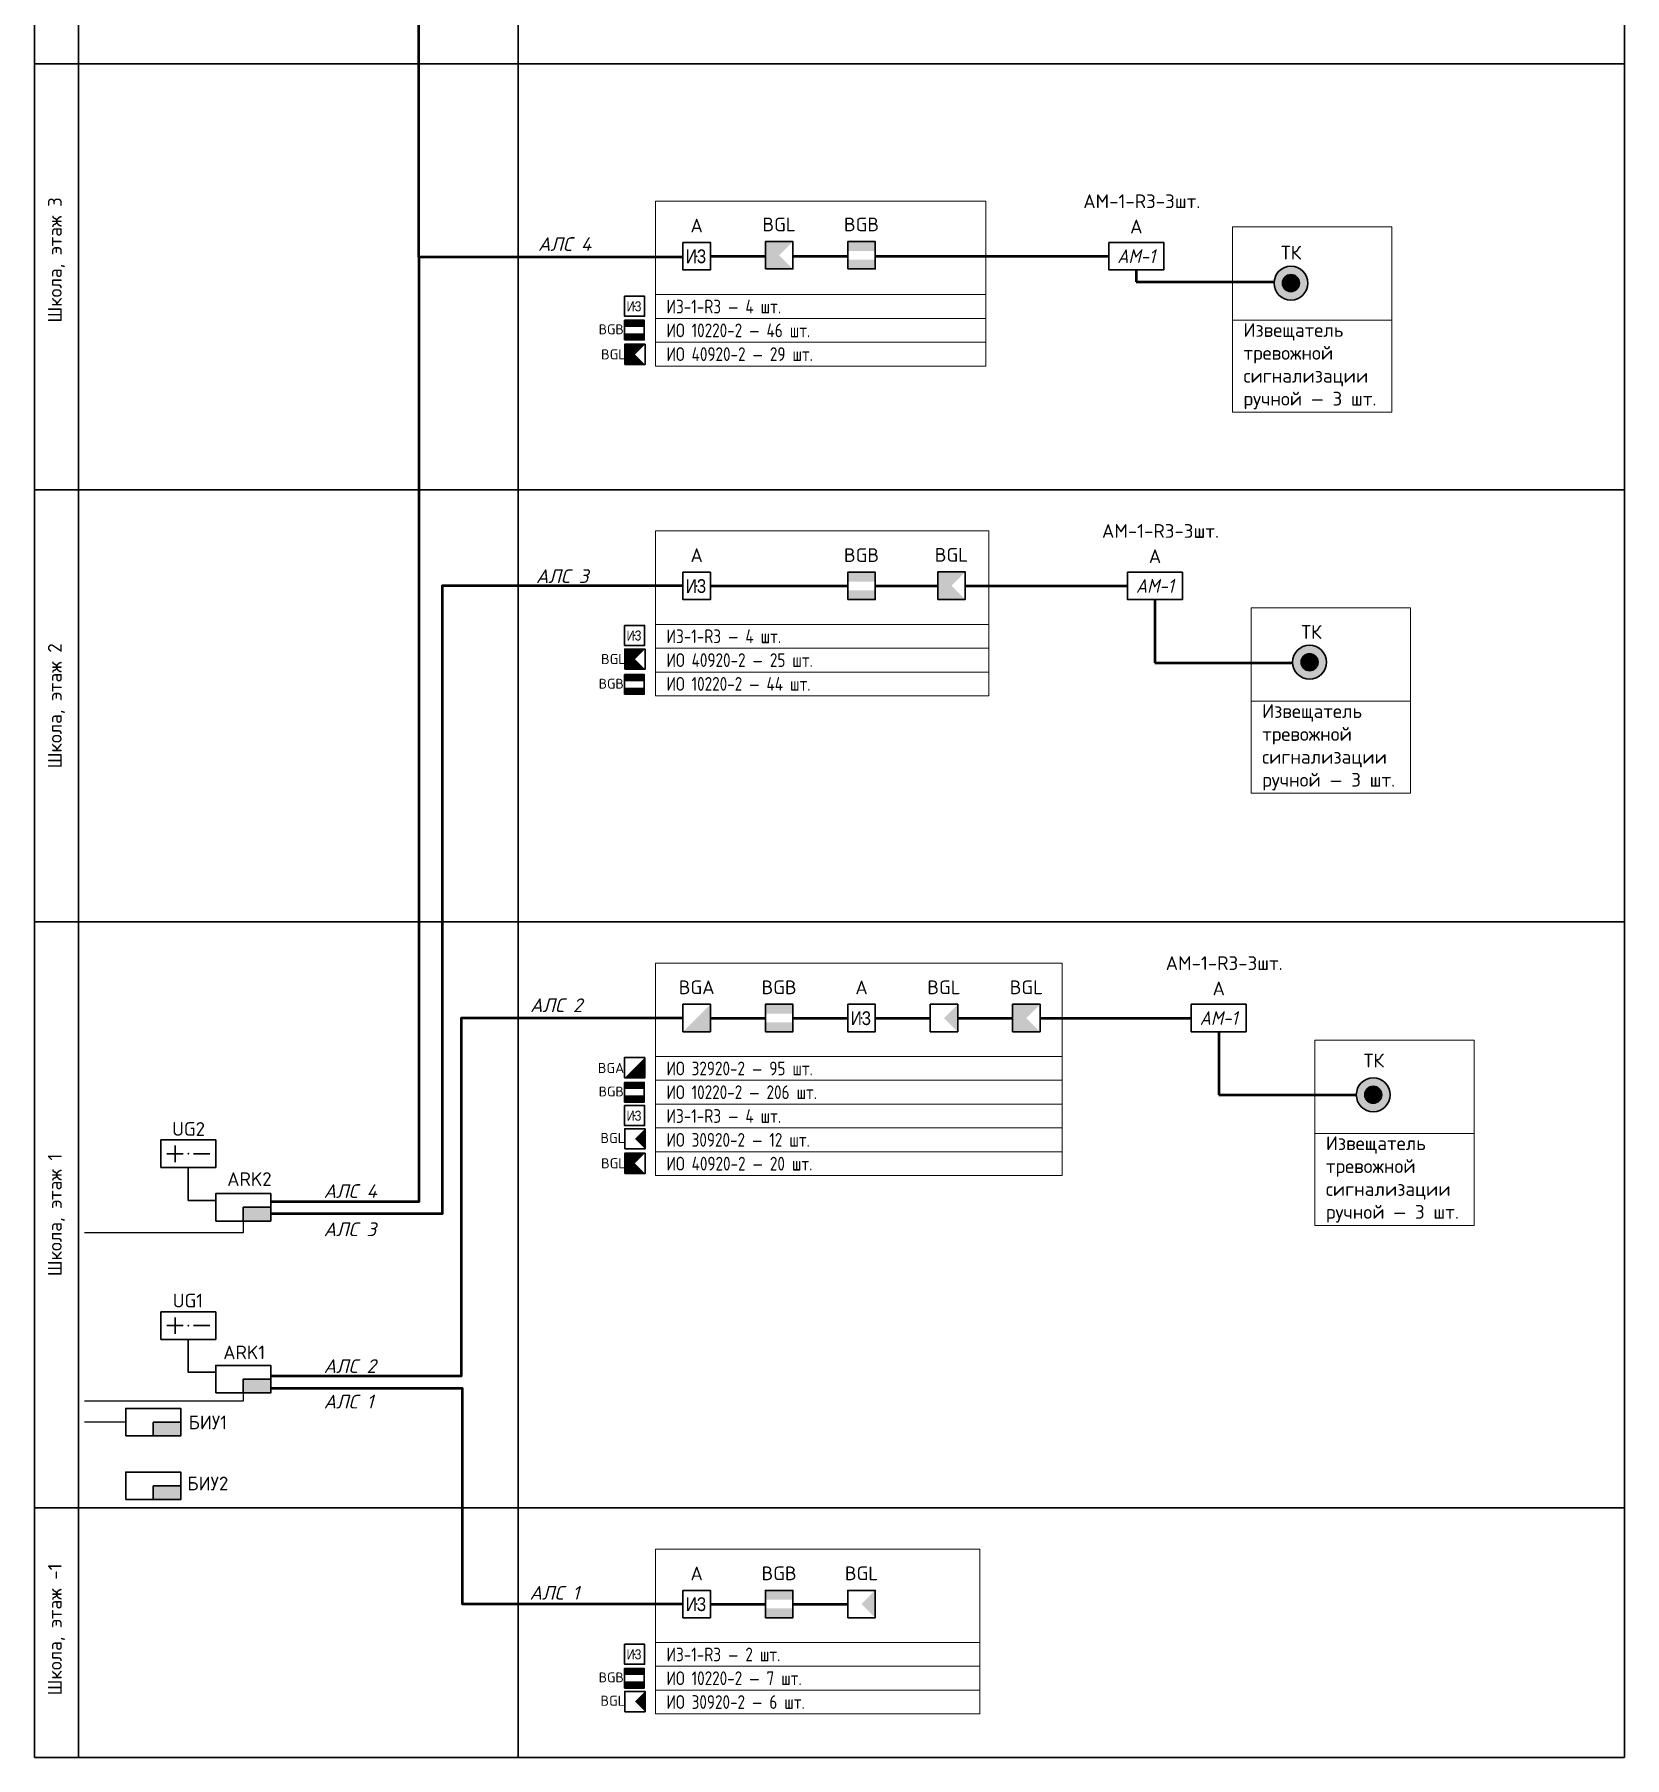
# Model space of a CAD drawing. Header units: millimetres. Extents: x 11019 to 672023, y -45952 to 891139.
# Drawn here: x 32182 to 61116, y -14095 to 17269 of the extents above; entities that cross this region are included whole.
import ezdxf
from ezdxf.enums import TextEntityAlignment as Align

# ---------------------------------------------------------------- set-up
doc = ezdxf.new("R2010")
doc.units = ezdxf.units.MM
for name, color, linetype in [('!!ВОК', 30, 'Continuous'), ('ODG - ПС', 1, 'Continuous'), ('ODG - Текст', 7, 'Continuous'), ('RC-Позиционные_обозначения', 7, 'Continuous')]:
    doc.layers.add(name, color=color, linetype=linetype)
doc.layers.add('ODG - СОТС', color=7, linetype='Continuous', true_color=0xff5800)
for name, color, linetype, lineweight in [('RC-Извещатели_охранные', 5, 'Continuous', 30), ('RC-Источники_электропитания', 3, 'Continuous', 30), ('RC-Линии_связи-Питание_12-24В', 3, 'Continuous', 30), ('RC-Приборы_управления_и_блоки_индикации', 1, 'Continuous', 30), ('RC-Прочее_оборудование', 1, 'Continuous', 30), ('RC-Таблицы', 7, 'Continuous', 0), ('текст', 7, 'Continuous', 13)]:
    doc.layers.add(name, color=color, linetype=linetype, lineweight=lineweight)
doc.styles.add('DEN', font='isocpeur.ttf', dxfattribs={"height": 300})
doc.styles.add('ISOCPEUR', font='isocpeui.ttf', dxfattribs={"height": 250})
doc.styles.add('KOSTY_STYLE', font='isocpeur.ttf')
doc.styles.add('OlympDesign', font='isocpeur.ttf', dxfattribs={"width": 0.8, "oblique": 10, "height": 250})
doc.styles.add('RubezhCAD', font='isocpeur.ttf', dxfattribs={"width": 0.8})
doc.styles.get("Standard").update_dxf_attribs({"font": 'arial.ttf'})
doc.linetypes.add('ограждение1', pattern='A,0.25,-0.1,[133,ltypeshp.shx,S=0.1,R=0,X=-0.1,Y=0],-0.1,1', length=1.45)

# ---------------------------------------------------------------- blocks, each defined once
blk = doc.blocks.new('*T2697')
at = {"layer": 'RC-Таблицы', "color": 0, "linetype": 'ByBlock', "lineweight": 5, "ltscale": 100, "transparency": 16777216}
for p, q in [((0, 0), (6011, 0)), ((0, 0), (0, -3000)), ((6011, 0), (6011, -3000)), ((0, -1700), (6011, -1700)), ((0, -2133), (6011, -2133)), ((0, -2567), (6011, -2567)), ((0, -3000), (6011, -3000))]:
    blk.add_line(p, q, dxfattribs=at)
at = {"layer": 'RC-Таблицы', "color": 0, "lineweight": 30, "ltscale": 100, "transparency": 16777216, "char_height": 250, "width": 5611.07, "attachment_point": 4, "style": 'RubezhCAD'}
for s, insert in [('ИЗ-1-R3 — 4 шт.', (200, -1917)), ('ИО 10220-2 — {\\C3;46 шт.}', (200, -2350)), ('ИО 40920-2 — 29{\\C32;\\c2648525; шт.}', (200, -2783))]:
    blk.add_mtext(s, dxfattribs=dict(at, insert=insert))
blk = doc.blocks.new('*T2698')
at = {"layer": 'RC-Таблицы', "color": 0, "linetype": 'ByBlock', "lineweight": 5, "ltscale": 100, "transparency": 16777216}
for p, q in [((0, 0), (7400, 0)), ((0, 0), (0, -3867)), ((7400, 0), (7400, -3867)), ((0, -1700), (7400, -1700)), ((0, -2133), (7400, -2133)), ((0, -2567), (7400, -2567)), ((0, -3000), (7400, -3000)), ((0, -3433), (7400, -3433)), ((0, -3867), (7400, -3867))]:
    blk.add_line(p, q, dxfattribs=at)
at = {"layer": 'RC-Таблицы', "color": 0, "lineweight": 30, "ltscale": 100, "transparency": 16777216, "char_height": 250, "width": 7000, "attachment_point": 4, "style": 'RubezhCAD'}
for s, insert in [('ИО 32920-2 —{\\C1; 95 шт.}', (200, -1917)), ('ИО 10220-2 — {\\C3;206 шт.}', (200, -2350)), ('ИЗ-1-R3 — 4 шт.', (200, -2783)), ('ИО 30920-2 — {\\C2;12 шт.}', (200, -3217)), ('ИО 40920-2 — {\\C30;\\c2254834;20 шт.}', (200, -3650))]:
    blk.add_mtext(s, dxfattribs=dict(at, insert=insert))
blk = doc.blocks.new('*T2699')
at = {"layer": 'RC-Таблицы', "color": 0, "linetype": 'ByBlock', "lineweight": 5, "ltscale": 100, "transparency": 16777216}
for p, q in [((0, 0), (5900, 0)), ((0, 0), (0, -3000)), ((5900, 0), (5900, -3000)), ((0, -1700), (5900, -1700)), ((0, -2133), (5900, -2133)), ((0, -2567), (5900, -2567)), ((0, -3000), (5900, -3000))]:
    blk.add_line(p, q, dxfattribs=at)
at = {"layer": 'RC-Таблицы', "color": 0, "lineweight": 30, "ltscale": 100, "transparency": 16777216, "char_height": 250, "width": 5500, "attachment_point": 4, "style": 'RubezhCAD'}
for s, insert in [('ИЗ-1-R3 — 2 шт.', (200, -1917)), ('ИО 10220-2 — {\\C3;7 шт.}', (200, -2350)), ('ИО 30920-2 — {\\C2;6 шт.}', (200, -2783))]:
    blk.add_mtext(s, dxfattribs=dict(at, insert=insert))
blk = doc.blocks.new('*T2700')
at = {"layer": 'RC-Таблицы', "color": 0, "linetype": 'ByBlock', "lineweight": 5, "ltscale": 100, "transparency": 16777216}
for p, q in [((0, 0), (6068, 0)), ((0, 0), (0, -3000)), ((6068, 0), (6068, -3000)), ((0, -1700), (6068, -1700)), ((0, -2133), (6068, -2133)), ((0, -2567), (6068, -2567)), ((0, -3000), (6068, -3000))]:
    blk.add_line(p, q, dxfattribs=at)
at = {"layer": 'RC-Таблицы', "color": 0, "lineweight": 30, "ltscale": 100, "transparency": 16777216, "char_height": 250, "width": 5668.3, "attachment_point": 4, "style": 'RubezhCAD'}
for s, insert in [('ИЗ-1-R3 — 4 шт.', (200, -1917)), ('ИО 40920-2 — {\\C32;\\c2648525;25 шт.}', (200, -2350)), ('ИО 10220-2 —{\\C3; 44 шт.}', (200, -2783))]:
    blk.add_mtext(s, dxfattribs=dict(at, insert=insert))
blk = doc.blocks.new('RC-UGO-PPK-01')
blk.add_wipeout([(5, -2.5), (5, 2.5), (-5, 2.5), (-5, -2.5)]).dxf.layer = 'RC-Приборы_управления_и_блоки_индикации'
blk.add_wipeout([(-5, -2.5), (-5, 2.5), (5, 2.5), (5, -2.5)]).dxf.layer = 'RC-Приборы_управления_и_блоки_индикации'
at = {"layer": 'RC-Приборы_управления_и_блоки_индикации'}
h = blk.add_hatch(color=256, dxfattribs=at)
h.dxf.hatch_style = 1
h.paths.add_polyline_path([(5, -2.5), (5, 0), (0, 0), (0, -2.5)])
blk.add_lwpolyline([(-5, -2.5), (5, -2.5), (5, 2.5), (-5, 2.5)], close=True, dxfattribs=at)
for points in [[(5, 0), (0, 0), (0, -2.5)], [(0, 0), (5, 0)]]:
    blk.add_lwpolyline(points, dxfattribs=at)
blk.add_attdef('PSTN', text='', height=1.5, dxfattribs=at).set_placement((5, 2.5), align=Align.BOTTOM_CENTER)
blk = doc.blocks.new('RC-UGO-IZ-01')
blk.add_wipeout([(-2.5, -2.5), (-2.5, 2.5), (2.5, 2.5), (2.5, -2.5)]).dxf.layer = 'RC-Прочее_оборудование'
at = {"layer": 'RC-Прочее_оборудование'}
blk.add_lwpolyline([(-2.5, 2.5), (-2.5, -2.5), (2.5, -2.5), (2.5, 2.5), (-2.5, 2.5)], dxfattribs=at)
blk.add_point((0, 0), dxfattribs=at)
at = {"layer": 'RC-Прочее_оборудование', "width": 0.8}
blk.add_text('ИЗ', height=2.5, dxfattribs=at).set_placement((-1.97, -1.27))
at = {"layer": 'RC-Прочее_оборудование'}
blk.add_attdef('PSTN', text='', height=2.5, dxfattribs=at).set_placement((5.66, 2.58), align=Align.BOTTOM_CENTER)
blk = doc.blocks.new('*T2701')
at = {"layer": 'RC-Таблицы', "color": 0, "linetype": 'ByBlock', "lineweight": 5, "ltscale": 100, "transparency": 16777216}
for p, q in [((0, 0), (2900, 0)), ((0, 0), (0, -3375)), ((2900, 0), (2900, -3375)), ((0, -1700), (2900, -1700)), ((0, -3375), (2900, -3375))]:
    blk.add_line(p, q, dxfattribs=at)
at = {"layer": 'RC-Таблицы', "color": 0, "lineweight": 30, "ltscale": 100, "transparency": 16777216, "insert": (200, -2537.5), "char_height": 250, "width": 2500, "attachment_point": 4, "style": 'KOSTY_STYLE'}
blk.add_mtext('Извещатель тревожной сигнализации ручной — 3 шт.', dxfattribs=at)
blk = doc.blocks.new('*T2702')
at = {"layer": 'RC-Таблицы', "color": 0, "linetype": 'ByBlock', "lineweight": 5, "ltscale": 100, "transparency": 16777216}
for p, q in [((0, 0), (2900, 0)), ((0, 0), (0, -3375)), ((2900, 0), (2900, -3375)), ((0, -1700), (2900, -1700)), ((0, -3375), (2900, -3375))]:
    blk.add_line(p, q, dxfattribs=at)
at = {"layer": 'RC-Таблицы', "color": 0, "lineweight": 30, "ltscale": 100, "transparency": 16777216, "insert": (200, -2537.5), "char_height": 250, "width": 2500, "attachment_point": 4, "style": 'KOSTY_STYLE'}
blk.add_mtext('Извещатель тревожной сигнализации ручной — 3 шт.', dxfattribs=at)
blk = doc.blocks.new('*T2703')
at = {"layer": 'RC-Таблицы', "color": 0, "linetype": 'ByBlock', "lineweight": 5, "ltscale": 100, "transparency": 16777216}
for p, q in [((0, 0), (2900, 0)), ((0, 0), (0, -3375)), ((2900, 0), (2900, -3375)), ((0, -1700), (2900, -1700)), ((0, -3375), (2900, -3375))]:
    blk.add_line(p, q, dxfattribs=at)
at = {"layer": 'RC-Таблицы', "color": 0, "lineweight": 30, "ltscale": 100, "transparency": 16777216, "insert": (200, -2537.5), "char_height": 250, "width": 2500, "attachment_point": 4, "style": 'KOSTY_STYLE'}
blk.add_mtext('Извещатель тревожной сигнализации ручной — 3 шт.', dxfattribs=at)
blk = doc.blocks.new('RC-UGO-IP24-02')
blk.add_wipeout([(5, -2.5), (5, 2.5), (-5, 2.5), (-5, -2.5)])
blk.add_wipeout([(-5, -2.5), (-5, 2.5), (5, 2.5), (5, -2.5)])
blk.add_lwpolyline([(-5, -2.5), (5, -2.5), (5, 2.5), (-5, 2.5)], close=True)
for points in [[(-3.94, 0), (-0.94, 0)], [(-2.37, -1.52), (-2.37, 1.48)], [(0.94, 0), (3.94, 0)]]:
    blk.add_lwpolyline(points)
blk.add_point((0, 0))
blk.add_attdef('PSTN', text='', height=2.5).set_placement((6.11, 2.42), align=Align.BOTTOM_CENTER)
blk = doc.blocks.new('RC-UGO-IOPPA-01')
blk.add_wipeout([(2.5, -2.5), (2.5, 2.5), (-2.5, 2.5), (-2.5, -2.5)]).dxf.layer = 'RC-Извещатели_охранные'
blk.add_wipeout([(-2.5, -2.5), (-2.5, 2.5), (2.5, 2.5), (2.5, -2.5)]).dxf.layer = 'RC-Извещатели_охранные'
at = {"layer": 'RC-Извещатели_охранные'}
h = blk.add_hatch(color=256, dxfattribs=at)
h.dxf.hatch_style = 1
h.paths.add_polyline_path([(2.5, -2.5), (2.5, 2.5), (0, 0)])
blk.add_lwpolyline([(-2.5, -2.5), (2.5, -2.5), (2.5, 2.5), (-2.5, 2.5)], close=True, dxfattribs=at)
blk.add_attdef('PSTN', text='', height=2.5, dxfattribs=at).set_placement((0.98, 2.6), align=Align.BOTTOM_LEFT)
blk = doc.blocks.new('RC-UGO-IOZ-02')
blk.add_wipeout([(2.5, -2.5), (2.5, 2.5), (-2.5, 2.5), (-2.5, -2.5)]).dxf.layer = 'RC-Извещатели_охранные'
blk.add_wipeout([(-2.5, -2.5), (-2.5, 2.5), (2.5, 2.5), (2.5, -2.5)]).dxf.layer = 'RC-Извещатели_охранные'
at = {"layer": 'RC-Извещатели_охранные'}
h = blk.add_hatch(color=256, dxfattribs=at)
h.dxf.hatch_style = 1
h.paths.add_polyline_path([(2.5, -2.5), (2.5, 2.5), (0, 0), (-2.5, -2.5)])
blk.add_lwpolyline([(-2.5, -2.5), (2.5, -2.5), (2.5, 2.5), (-2.5, 2.5)], close=True, dxfattribs=at)
at = {"layer": 'RC-Извещатели_охранные', "color": 7, "style": 'RubezhCAD', "width": 0.8}
blk.add_attdef('PSTN', text='', height=2.5, dxfattribs=at).set_placement((0.98, 2.6), align=Align.BOTTOM_LEFT)
blk = doc.blocks.new('RC-UGO-IOM-02')
at = {"layer": 'RC-Извещатели_охранные'}
blk.add_point((0, 0), dxfattribs=at)
blk.add_wipeout([(2.5, -2.5), (2.5, 2.5), (-2.5, 2.5), (-2.5, -2.5)]).dxf.layer = 'RC-Извещатели_охранные'
blk.add_wipeout([(-2.5, -2.5), (-2.5, 2.5), (2.5, 2.5), (2.5, -2.5)]).dxf.layer = 'RC-Извещатели_охранные'
h = blk.add_hatch(color=256, dxfattribs=at)
h.dxf.hatch_style = 1
h.paths.add_polyline_path([(2.5, 0.8), (2.5, 2.51), (-2.5, 2.5), (-2.5, 0.8)])
h = blk.add_hatch(color=256, dxfattribs=at)
h.dxf.hatch_style = 1
h.paths.add_polyline_path([(2.5, -2.5), (2.5, -0.79), (-2.5, -0.8), (-2.5, -2.5)])
blk.add_lwpolyline([(-2.5, -2.5), (2.5, -2.5), (2.5, 2.5), (-2.5, 2.5)], close=True, dxfattribs=at)
blk.add_attdef('PSTN', text='', height=2.5, dxfattribs=at).set_placement((0.98, 2.6), align=Align.BOTTOM_LEFT)
blk = doc.blocks.new('RC-UGO-IOPO-02')
blk.add_wipeout([(2.5, -2.5), (2.5, 2.5), (-2.5, 2.5), (-2.5, -2.5)])
blk.add_wipeout([(-2.5, -2.5), (-2.5, 2.5), (2.5, 2.5), (2.5, -2.5)])
h = blk.add_hatch(color=256)
h.dxf.hatch_style = 1
h.paths.add_polyline_path([(2.5, -2.5), (0, 0), (2.5, 2.5), (-2.5, 2.5), (-2.5, -2.5)])
blk.add_lwpolyline([(-2.5, -2.5), (2.5, -2.5), (2.5, 2.5), (-2.5, 2.5)], close=True)
blk.add_attdef('PSTN', text='', height=2.5).set_placement((0.98, 2.6), align=Align.BOTTOM_LEFT)
blk = doc.blocks.new('*U36')
at = {"layer": 'ODG - ПС'}
h = blk.add_hatch(color=20, dxfattribs=at)
h.dxf.hatch_style = 1
h.set_gradient(color1=(255, 88, 0), color2=(255, 96, 10), one_color=1, tint=0.52, name='CYLINDER')
h.paths.add_polyline_path([(75, 0, 1), (-75, 0, 1)])
at = {"layer": 'ODG - СОТС', "lineweight": 30}
h = blk.add_hatch(color=7, dxfattribs=at)
h.dxf.hatch_style = 1
h.set_gradient(color1=(255, 255, 255), one_color=1, tint=1, name='INVCYLINDER')
h.paths.add_polyline_path([(-150, 0, 1), (150, 0, 1)])
h.paths.add_polyline_path([(75, 0, -1), (-75, 0, -1)], flags=16)
for radius in [150, 75]:
    blk.add_circle((0, 0), radius, dxfattribs=at)
at = {"layer": 'ODG - Текст', "style": 'OlympDesign', "oblique": 15, "width": 0.8}
blk.add_attdef('НОМЕР', text='', height=250, dxfattribs=at).set_placement((0, 325), align=Align.MIDDLE_CENTER)
blk = doc.blocks.new('*U37')
at = {"layer": 'ODG - ПС'}
h = blk.add_hatch(color=20, dxfattribs=at)
h.dxf.hatch_style = 1
h.set_gradient(color1=(255, 88, 0), color2=(255, 96, 10), one_color=1, tint=0.52, name='CYLINDER')
h.paths.add_polyline_path([(75, 0, 1), (-75, 0, 1)])
at = {"layer": 'ODG - СОТС', "lineweight": 30}
h = blk.add_hatch(color=7, dxfattribs=at)
h.dxf.hatch_style = 1
h.set_gradient(color1=(255, 255, 255), one_color=1, tint=1, name='INVCYLINDER')
h.paths.add_polyline_path([(-150, 0, 1), (150, 0, 1)])
h.paths.add_polyline_path([(75, 0, -1), (-75, 0, -1)], flags=16)
for radius in [150, 75]:
    blk.add_circle((0, 0), radius, dxfattribs=at)
at = {"layer": 'ODG - Текст', "style": 'OlympDesign', "oblique": 15, "width": 0.8}
blk.add_attdef('НОМЕР', text='', height=250, dxfattribs=at).set_placement((0, 325), align=Align.MIDDLE_CENTER)
blk = doc.blocks.new('*U38')
at = {"layer": 'ODG - ПС'}
h = blk.add_hatch(color=20, dxfattribs=at)
h.dxf.hatch_style = 1
h.set_gradient(color1=(255, 88, 0), color2=(255, 96, 10), one_color=1, tint=0.52, name='CYLINDER')
h.paths.add_polyline_path([(75, 0, 1), (-75, 0, 1)])
at = {"layer": 'ODG - СОТС', "lineweight": 30}
h = blk.add_hatch(color=7, dxfattribs=at)
h.dxf.hatch_style = 1
h.set_gradient(color1=(255, 255, 255), one_color=1, tint=1, name='INVCYLINDER')
h.paths.add_polyline_path([(-150, 0, 1), (150, 0, 1)])
h.paths.add_polyline_path([(75, 0, -1), (-75, 0, -1)], flags=16)
for radius in [150, 75]:
    blk.add_circle((0, 0), radius, dxfattribs=at)
at = {"layer": 'ODG - Текст', "style": 'OlympDesign', "oblique": 15, "width": 0.8}
blk.add_attdef('НОМЕР', text='', height=250, dxfattribs=at).set_placement((0, 325), align=Align.MIDDLE_CENTER)
blk = doc.blocks.new('RC-UGO-AM-01')
blk.add_wipeout([(-4.99, 2.5), (4.99, 2.5), (4.99, -2.5), (-4.99, -2.49)])
blk.add_point((0, 0))
blk.add_wipeout([(4.99, 2.5), (4.99, -2.5), (-4.99, -2.5), (-4.99, 2.5)])
blk.add_wipeout([(-4.99, -2.5), (-4.99, 2.5), (4.99, 2.5), (4.99, -2.5)])
blk.add_lwpolyline([(-4.99, 2.5), (4.99, 2.5), (4.99, -2.5), (-4.99, -2.5), (-4.99, 2.5)], close=True)
blk.add_lwpolyline([(-4.99, 2.5), (-4.99, 2.5)])
blk.add_lwpolyline([(-4.99, 2.5), (-4.99, 2.5)])
at = {"ltscale": 100, "style": 'ISOCPEUR', "width": 0.9}
blk.add_text('АМ-1', height=2.5, dxfattribs=at).set_placement((0, 0), align=Align.MIDDLE)
blk.add_attdef('PSTN', text='', height=2.5).set_placement((2.32, 2.4), align=Align.BOTTOM_LEFT)

msp = doc.modelspace()

# ---------------------------------------------------------------- linework, layer by layer
at = {"layer": '!!ВОК', "color": 3, "linetype": 'ограждение1', "lineweight": 50, "ltscale": 500}
for p, q in [((44232, 13233), (52232, 13233)), ((52232, 13233), (52232, 12768)), ((52232, 12768), (54732, 12768))]:
    msp.add_line(p, q, dxfattribs=at)
at = {"layer": '!!ВОК', "color": 6, "linetype": 'ограждение1', "lineweight": 50, "ltscale": 500}
for p, q in [((44232, 7231), (50232, 7231)), ((50232, 7231), (52073, 7233)), ((52572, 7231), (52572, 5831)), ((52572, 5831), (55072, 5831))]:
    msp.add_line(p, q, dxfattribs=at)
at = {"layer": '!!ВОК', "color": 1, "linetype": 'ограждение1', "lineweight": 50, "ltscale": 500}
for p, q in [((44232, -635), (53732, -635)), ((53732, -635), (53732, -2035)), ((53732, -2035), (56232, -2035))]:
    msp.add_line(p, q, dxfattribs=at)
at = {"layer": '!!ВОК', "color": 5, "linetype": 'ограждение1', "lineweight": 50, "ltscale": 500}
msp.add_line((44232, -11302), (47232, -11302), dxfattribs=at)
at = {"layer": '!!ВОК', "color": 3, "linetype": 'ограждение1', "lineweight": 50, "ltscale": 500}
msp.add_lwpolyline([(39176, 13217), (39176, 28643)], dxfattribs=at)
at = {"layer": 'RC-Линии_связи-Питание_12-24В', "ltscale": 100}
for points in [[(35982, -4079), (35982, -3954), (34982, -3954), (34982, -3354)], [(35982, -7208), (35982, -7083), (34982, -7083), (34982, -6483)]]:
    msp.add_lwpolyline(points, dxfattribs=at)
at = {"layer": 'RC-Таблицы', "lineweight": 30, "ltscale": 30}
for p, q in [((32182, 32116), (32182, -14095)), ((32982, 32116), (32982, -14095)), ((40982, 32116), (40982, -14095)), ((61116, 32116), (61116, -14095)), ((32182, 16737), (61116, 16737)), ((32182, 8981), (61116, 8981)), ((32182, 1115), (61116, 1115)), ((32182, -9552), (61116, -9552)), ((32182, -14095), (61116, -14095))]:
    msp.add_line(p, q, dxfattribs=at)

# ---------------------------------------------------------------- block references
for name, p in [('*T2697', (43482, 14233)), ('*T2703', (53982, 13768)), ('*T2700', (43482, 8231)), ('*T2701', (54322, 6831)), ('*T2698', (43482, 365)), ('*T2702', (55482, -1035)), ('*T2699', (43482, -10302))]:
    msp.add_blockref(name, p)
at = {"color": 5, "lineweight": 30, "xscale": 2.054613688905472, "yscale": 2.054613688905472, "zscale": 2.054613688905472, "rotation": 180}
for name, p in [('*U38', (55046, 12743)), ('*U37', (55385, 5842)), ('*U36', (56544, -2031))]:
    msp.add_blockref(name, p, dxfattribs=at)
at = {"layer": 'RC-Извещатели_охранные', "lineweight": 30, "ltscale": 30}
ref = msp.add_blockref('RC-UGO-IOPPA-01', (43109, -13077), dxfattribs=dict(at, xscale=73.63226959607393, yscale=73.63226959607393, zscale=73.63226959607393))
ref.add_attrib('PSTN', 'BGL', dxfattribs={"layer": 'RC-Позиционные_обозначения', "height": 184.1, "style": 'RubezhCAD'}).set_placement((42705, -13209), align=Align.BOTTOM_CENTER)
at = {"layer": 'RC-Приборы_управления_и_блоки_индикации', "color": 1, "lineweight": 30, "ltscale": 30}
ref = msp.add_blockref('RC-UGO-PPK-01', (34343, -7991), dxfattribs=dict(at, xscale=100, yscale=100, zscale=100))
ref.add_attrib('PSTN', 'БИУ1', dxfattribs={"layer": 'RC-Позиционные_обозначения', "height": 250, "style": 'KOSTY_STYLE'}).set_placement((35337, -7870), align=Align.TOP_CENTER)
at = {"layer": 'RC-Прочее_оборудование', "lineweight": 30, "ltscale": 30, "xscale": 72.78425423949778, "yscale": 72.78425423949778, "zscale": 72.78425423949778}
for p in [(43101, 12322), (43101, 6330), (43101, -2411), (43101, -12215)]:
    msp.add_blockref('RC-UGO-IZ-01', p, dxfattribs=at)

# ---------------------------------------------------------------- texts
at = {"color": 7, "lineweight": 30, "ltscale": 100, "char_height": 250, "width": 1074.44, "attachment_point": 1, "style": 'ISOCPEUR'}
for s, insert in [('{\\C256;АЛС 4}', (41345, 13579)), ('{\\C256;АЛС 3}', (41308, 7534)), ('{\\C256;АЛС 2}', (41201, -277)), ('{\\C256;АЛС 4}', (37445, -3659)), ('{\\C256;АЛС 3}', (37445, -4355)), ('{\\C256;АЛС 2}', (37445, -6845)), ('{\\C256;АЛС 1}', (37445, -7492)), ('{\\C256;АЛС 1}', (41192, -10971))]:
    msp.add_mtext(s, dxfattribs=dict(at, insert=insert))
at = {"layer": 'RC-Таблицы', "lineweight": 30, "ltscale": 30, "char_height": 250, "attachment_point": 5, "rotation": 90, "style": 'KOSTY_STYLE'}
for s, insert, width in [('Школа, этаж 3', (32582, 13165), 8366.67), ('Школа, этаж 2', (32582, 5048), 7866.67), ('Школа, этаж 1', (32582, -4219), 10666.67), ('Школа, этаж -1', (32582, -11764), 7666.67)]:
    msp.add_mtext(s, dxfattribs=dict(at, insert=insert, width=width))
at = {"layer": 'RC-Таблицы', "lineweight": 30, "ltscale": 30, "char_height": 250, "width": 1, "attachment_point": 5, "style": 'KOSTY_STYLE'}
for insert in [(52332, 14233), (52672, 8231), (53832, 365)]:
    msp.add_mtext('АМ-1-R3-3шт.', dxfattribs=dict(at, insert=insert))
at = {"layer": 'текст', "color": 7, "char_height": 250, "width": 511.65, "attachment_point": 5, "style": 'DEN'}
for insert in [(55048, 13297), (55419, 6392), (56553, -1408)]:
    msp.add_mtext('ТК', dxfattribs=dict(at, insert=insert))

# ---------------------------------------------------------------- next in the draw order: linework, layer by layer
at = {"color": 6, "ltscale": 100}
msp.add_lwpolyline([(33843, -7991), (33094, -7991)], dxfattribs=at)

# ---------------------------------------------------------------- next in the draw order: block references
at = {"layer": 'RC-Извещатели_охранные', "lineweight": 30, "ltscale": 30}
ref = msp.add_blockref('RC-UGO-IOPO-02', (45732, 13250), dxfattribs=dict(at, xscale=100, yscale=100, zscale=100))
ref.add_attrib('PSTN', 'BGL', dxfattribs={"layer": 'RC-Позиционные_обозначения', "height": 250, "style": 'RubezhCAD'}).set_placement((45732, 13611), align=Align.BOTTOM_CENTER)
ref = msp.add_blockref('RC-UGO-IOM-02', (47232, 13250), dxfattribs=dict(at, xscale=100, yscale=100, zscale=100))
ref.add_attrib('PSTN', 'BGB', dxfattribs={"layer": 'RC-Позиционные_обозначения', "height": 250, "style": 'RubezhCAD'}).set_placement((47232, 13611), align=Align.BOTTOM_CENTER)
ref = msp.add_blockref('RC-UGO-IOM-02', (47232, 7231), dxfattribs=dict(at, xscale=100, yscale=100, zscale=100))
ref.add_attrib('PSTN', 'BGB', dxfattribs={"layer": 'RC-Позиционные_обозначения', "height": 250, "style": 'RubezhCAD'}).set_placement((47232, 7592), align=Align.BOTTOM_CENTER)
ref = msp.add_blockref('RC-UGO-IOPO-02', (48868, 7237), dxfattribs=dict(at, xscale=100, yscale=100, zscale=100))
ref.add_attrib('PSTN', 'BGL', dxfattribs={"layer": 'RC-Позиционные_обозначения', "height": 250, "style": 'RubezhCAD'}).set_placement((48868, 7597), align=Align.BOTTOM_CENTER)
ref = msp.add_blockref('RC-UGO-IOM-02', (45732, -635), dxfattribs=dict(at, xscale=100, yscale=100, zscale=100))
ref.add_attrib('PSTN', 'BGB', dxfattribs={"layer": 'RC-Позиционные_обозначения', "height": 250, "style": 'RubezhCAD'}).set_placement((45732, -275), align=Align.BOTTOM_CENTER)
ref = msp.add_blockref('RC-UGO-IOPPA-01', (48732, -635), dxfattribs=dict(at, xscale=100, yscale=100, zscale=100))
ref.add_attrib('PSTN', 'BGL', dxfattribs={"layer": 'RC-Позиционные_обозначения', "height": 250, "style": 'RubezhCAD'}).set_placement((48732, -275), align=Align.BOTTOM_CENTER)
ref = msp.add_blockref('RC-UGO-IOPO-02', (50232, -635), dxfattribs=dict(at, xscale=100, yscale=100, zscale=100))
ref.add_attrib('PSTN', 'BGL', dxfattribs={"layer": 'RC-Позиционные_обозначения', "height": 250, "style": 'RubezhCAD'}).set_placement((50232, -275), align=Align.BOTTOM_CENTER)
ref = msp.add_blockref('RC-UGO-IOM-02', (45732, -11302), dxfattribs=dict(at, xscale=100, yscale=100, zscale=100))
ref.add_attrib('PSTN', 'BGB', dxfattribs={"layer": 'RC-Позиционные_обозначения', "height": 250, "style": 'RubezhCAD'}).set_placement((45732, -10942), align=Align.BOTTOM_CENTER)
ref = msp.add_blockref('RC-UGO-IOPPA-01', (47232, -11302), dxfattribs=dict(at, xscale=100, yscale=100, zscale=100))
ref.add_attrib('PSTN', 'BGL', dxfattribs={"layer": 'RC-Позиционные_обозначения', "height": 250, "style": 'RubezhCAD'}).set_placement((47232, -10942), align=Align.BOTTOM_CENTER)
ref = msp.add_blockref('RC-UGO-IOM-02', (43100, -12651), dxfattribs=dict(at, xscale=71.56736746097597, yscale=71.56736746097597, zscale=71.56736746097597))
ref.add_attrib('PSTN', 'BGB', dxfattribs={"layer": 'RC-Позиционные_обозначения', "height": 178.9, "style": 'RubezhCAD'}).set_placement((42678, -12780), align=Align.BOTTOM_CENTER)
at = {"layer": 'RC-Источники_электропитания', "color": 1, "lineweight": 30, "ltscale": 30}
ref = msp.add_blockref('RC-UGO-IP24-02', (34982, -6233), dxfattribs=dict(at, xscale=100, yscale=100, zscale=100))
ref.add_attrib('PSTN', 'UG1', dxfattribs={"layer": 'RC-Позиционные_обозначения', "height": 250, "style": 'KOSTY_STYLE'}).set_placement((34974, -5653), align=Align.TOP_CENTER)
at = {"layer": 'RC-Приборы_управления_и_блоки_индикации', "color": 1, "lineweight": 30, "ltscale": 30}
ref = msp.add_blockref('RC-UGO-PPK-01', (35982, -4079), dxfattribs=dict(at, xscale=100, yscale=100, zscale=100))
ref.add_attrib('PSTN', 'ARK2', dxfattribs={"layer": 'RC-Позиционные_обозначения', "height": 250, "style": 'KOSTY_STYLE'}).set_placement((36093, -3441), align=Align.TOP_CENTER)
ref = msp.add_blockref('RC-UGO-PPK-01', (34343, -9150), dxfattribs=dict(at, xscale=100, yscale=100, zscale=100))
ref.add_attrib('PSTN', 'БИУ2', dxfattribs={"layer": 'RC-Позиционные_обозначения', "height": 250, "style": 'KOSTY_STYLE'}).set_placement((35337, -8982), align=Align.TOP_CENTER)
at = {"layer": 'RC-Прочее_оборудование', "lineweight": 30, "ltscale": 30}
ref = msp.add_blockref('RC-UGO-IZ-01', (44232, 13233), dxfattribs=dict(at, xscale=100, yscale=100, zscale=100))
ref.add_attrib('PSTN', 'A', dxfattribs={"layer": 'RC-Позиционные_обозначения', "height": 250, "style": 'RubezhCAD'}).set_placement((44232, 13591), align=Align.BOTTOM_CENTER)
ref = msp.add_blockref('RC-UGO-AM-01', (52232, 13233), dxfattribs=dict(at, xscale=100, yscale=100, zscale=100))
ref.add_attrib('PSTN', 'A', dxfattribs={"layer": 'RC-Позиционные_обозначения', "height": 250, "style": 'RubezhCAD'}).set_placement((52232, 13574), align=Align.BOTTOM_CENTER)
ref = msp.add_blockref('RC-UGO-IZ-01', (44232, 7231), dxfattribs=dict(at, xscale=100, yscale=100, zscale=100))
ref.add_attrib('PSTN', 'A', dxfattribs={"layer": 'RC-Позиционные_обозначения', "height": 250, "style": 'RubezhCAD'}).set_placement((44232, 7589), align=Align.BOTTOM_CENTER)
ref = msp.add_blockref('RC-UGO-AM-01', (52572, 7231), dxfattribs=dict(at, xscale=100, yscale=100, zscale=100))
ref.add_attrib('PSTN', 'A', dxfattribs={"layer": 'RC-Позиционные_обозначения', "height": 250, "style": 'RubezhCAD'}).set_placement((52572, 7572), align=Align.BOTTOM_CENTER)
ref = msp.add_blockref('RC-UGO-IZ-01', (47232, -635), dxfattribs=dict(at, xscale=100, yscale=100, zscale=100))
ref.add_attrib('PSTN', 'A', dxfattribs={"layer": 'RC-Позиционные_обозначения', "height": 250, "style": 'RubezhCAD'}).set_placement((47232, -277), align=Align.BOTTOM_CENTER)
ref = msp.add_blockref('RC-UGO-AM-01', (53732, -635), dxfattribs=dict(at, xscale=100, yscale=100, zscale=100))
ref.add_attrib('PSTN', 'A', dxfattribs={"layer": 'RC-Позиционные_обозначения', "height": 250, "style": 'RubezhCAD'}).set_placement((53732, -295), align=Align.BOTTOM_CENTER)
ref = msp.add_blockref('RC-UGO-IZ-01', (44232, -11302), dxfattribs=dict(at, xscale=100, yscale=100, zscale=100))
ref.add_attrib('PSTN', 'A', dxfattribs={"layer": 'RC-Позиционные_обозначения', "height": 250, "style": 'RubezhCAD'}).set_placement((44232, -10944), align=Align.BOTTOM_CENTER)

# ---------------------------------------------------------------- next in the draw order: linework, layer by layer
at = {"layer": '!!ВОК', "color": 3, "linetype": 'ограждение1', "lineweight": 50, "ltscale": 500}
msp.add_lwpolyline([(43982, 13217), (39176, 13217), (39176, -3983), (36482, -3983)], dxfattribs=at)
at = {"layer": '!!ВОК', "color": 6, "linetype": 'ограждение1', "lineweight": 50, "ltscale": 500}
msp.add_lwpolyline([(43982, 7231), (39601, 7231), (39601, -4199), (36482, -4199)], dxfattribs=at)
at = {"color": 6, "ltscale": 100}
msp.add_lwpolyline([(35982, -4329), (35982, -4547), (33094, -4547)], dxfattribs=at)

# ---------------------------------------------------------------- next in the draw order: block references
at = {"layer": 'RC-Источники_электропитания', "color": 0, "lineweight": 30, "ltscale": 30}
ref = msp.add_blockref('RC-UGO-IP24-02', (34982, -3104), dxfattribs=dict(at, xscale=100, yscale=100, zscale=100))
ref.add_attrib('PSTN', 'UG2', dxfattribs={"layer": 'RC-Позиционные_обозначения', "height": 250, "style": 'KOSTY_STYLE'}).set_placement((34986, -2529), align=Align.TOP_CENTER)
at = {"layer": 'RC-Приборы_управления_и_блоки_индикации', "color": 1, "lineweight": 30, "ltscale": 30}
ref = msp.add_blockref('RC-UGO-PPK-01', (35982, -7208), dxfattribs=dict(at, xscale=100, yscale=100, zscale=100))
ref.add_attrib('PSTN', 'ARK1', dxfattribs={"layer": 'RC-Позиционные_обозначения', "height": 250, "style": 'KOSTY_STYLE'}).set_placement((35998, -6595), align=Align.TOP_CENTER)

# ---------------------------------------------------------------- next in the draw order: linework, layer by layer
at = {"layer": '!!ВОК', "color": 1, "linetype": 'ограждение1', "lineweight": 50, "ltscale": 500}
msp.add_lwpolyline([(43982, -635), (39949, -635), (39949, -7156), (36482, -7156)], dxfattribs=at)
at = {"layer": '!!ВОК', "color": 5, "linetype": 'ограждение1', "lineweight": 50, "ltscale": 500}
msp.add_lwpolyline([(43982, -11302), (39974, -11302), (39974, -7376), (36482, -7376)], dxfattribs=at)
at = {"color": 6, "ltscale": 100}
msp.add_lwpolyline([(35982, -7458), (35982, -7608), (33094, -7608)], dxfattribs=at)

# ---------------------------------------------------------------- next in the draw order: block references
at = {"layer": 'RC-Извещатели_охранные', "lineweight": 30, "ltscale": 30}
ref = msp.add_blockref('RC-UGO-IOM-02', (43100, 11888), dxfattribs=dict(at, xscale=71.56736746097597, yscale=71.56736746097597, zscale=71.56736746097597))
ref.add_attrib('PSTN', 'BGB', dxfattribs={"layer": 'RC-Позиционные_обозначения', "height": 178.9, "style": 'RubezhCAD'}).set_placement((42678, 11759), align=Align.BOTTOM_CENTER)
ref = msp.add_blockref('RC-UGO-IOM-02', (43100, 5437), dxfattribs=dict(at, xscale=71.56736746097597, yscale=71.56736746097597, zscale=71.56736746097597))
ref.add_attrib('PSTN', 'BGB', dxfattribs={"layer": 'RC-Позиционные_обозначения', "height": 178.9, "style": 'RubezhCAD'}).set_placement((42678, 5308), align=Align.BOTTOM_CENTER)

# ---------------------------------------------------------------- next in the draw order: block references
ref = msp.add_blockref('RC-UGO-IOPO-02', (43108, 11444), dxfattribs=dict(at, xscale=73.93494169183789, yscale=73.93494169183789, zscale=73.93494169183789))
ref.add_attrib('PSTN', 'BGL', dxfattribs={"layer": 'RC-Позиционные_обозначения', "height": 184.8, "style": 'RubezhCAD'}).set_placement((42716, 11298), align=Align.BOTTOM_CENTER)
ref = msp.add_blockref('RC-UGO-IOPO-02', (43108, 5898), dxfattribs=dict(at, xscale=73.93494169183789, yscale=73.93494169183789, zscale=73.93494169183789))
ref.add_attrib('PSTN', 'BGL', dxfattribs={"layer": 'RC-Позиционные_обозначения', "height": 184.8, "style": 'RubezhCAD'}).set_placement((42716, 5752), align=Align.BOTTOM_CENTER)
ref = msp.add_blockref('RC-UGO-IOZ-02', (44232, -635), dxfattribs=dict(at, xscale=100, yscale=100, zscale=100))
ref.add_attrib('PSTN', 'BGA', dxfattribs={"layer": 'RC-Позиционные_обозначения', "height": 250, "style": 'RubezhCAD'}).set_placement((44232, -275), align=Align.BOTTOM_CENTER)
ref = msp.add_blockref('RC-UGO-IOZ-02', (43103, -1539), dxfattribs=dict(at, xscale=73.7410250443927, yscale=73.7410250443927, zscale=73.7410250443927))
ref.add_attrib('PSTN', 'BGA', dxfattribs={"layer": 'RC-Позиционные_обозначения', "height": 184.4, "style": 'RubezhCAD'}).set_placement((42674, -1692), align=Align.BOTTOM_CENTER)
ref = msp.add_blockref('RC-UGO-IOPPA-01', (43109, -2833), dxfattribs=dict(at, xscale=73.63226959607393, yscale=73.63226959607393, zscale=73.63226959607393))
ref.add_attrib('PSTN', 'BGL', dxfattribs={"layer": 'RC-Позиционные_обозначения', "height": 184.1, "style": 'RubezhCAD'}).set_placement((42705, -2965), align=Align.BOTTOM_CENTER)

# ---------------------------------------------------------------- next in the draw order: block references
ref = msp.add_blockref('RC-UGO-IOM-02', (43100, -1986), dxfattribs=dict(at, xscale=71.56736746097597, yscale=71.56736746097597, zscale=71.56736746097597))
ref.add_attrib('PSTN', 'BGB', dxfattribs={"layer": 'RC-Позиционные_обозначения', "height": 178.9, "style": 'RubezhCAD'}).set_placement((42678, -2115), align=Align.BOTTOM_CENTER)
ref = msp.add_blockref('RC-UGO-IOPO-02', (43108, -3280), dxfattribs=dict(at, xscale=73.93494169183789, yscale=73.93494169183789, zscale=73.93494169183789))
ref.add_attrib('PSTN', 'BGL', dxfattribs={"layer": 'RC-Позиционные_обозначения', "height": 184.8, "style": 'RubezhCAD'}).set_placement((42716, -3426), align=Align.BOTTOM_CENTER)

doc.saveas('drawing.dxf')
